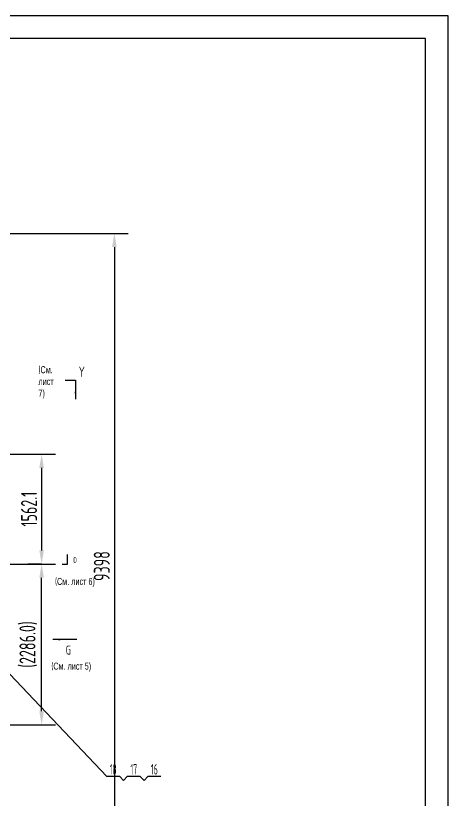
# Model space of a CAD drawing. Header units: millimetres. Extents: x 0 to 27300, y -12741 to 19305.
# Drawn here: x 21152 to 27300, y 8157 to 19305 of the extents above; entities that cross this region are included whole.
import ezdxf
from ezdxf.enums import TextEntityAlignment as Align

# ---------------------------------------------------------------- set-up
doc = ezdxf.new("R2010")
doc.units = ezdxf.units.MM
doc.header["$LTSCALE"] = 650
for name, color, linetype in [('01', 7, 'Continuous'), ('02', 1, 'Continuous'), ('08', 1, 'Continuous'), ('11', 3, 'Continuous')]:
    doc.layers.add(name, color=color, linetype=linetype)
doc.styles.get("Standard").update_dxf_attribs({"font": 'isocp', "width": 0.707, "bigfont": 'intecad.shx'})
doc.dimstyles.new('INTE', dxfattribs={"dimscale": 65, "dimtxt": 3.5, "dimasz": 3, "dimexe": 3, "dimexo": 0, "dimgap": 1, "dimtad": 1, "dimdsep": 46, "dimtxsty": 'Standard', "dimcen": 0, "dimclrd": 1, "dimclre": 1, "dimclrt": 3, "dimadec": 0, "dimazin": 0, "dimtfac": 1, "dimtmove": 0, "dimatfit": 0, "dimfxl": 1, "dimarcsym": 0})

# ---------------------------------------------------------------- blocks, each defined once
blk = doc.blocks.new('*D419')
at = {"layer": '08', "color": 1, "lineweight": -2}
for p, q in [((21521, 11513), (21326, 11513)), ((21521, 9422), (21521, 11318)), ((20802, 9227), (21716, 9227))]:
    blk.add_line(p, q, dxfattribs=at)
at = {"layer": '08', "color": 1}
for points in [[(21488, 11318), (21553, 11318), (21521, 11513)], [(21488, 9422), (21553, 9422), (21521, 9227)]]:
    blk.add_solid(points, dxfattribs=at)
at = {"layer": 'Defpoints', "color": 0}
for p in [(21521, 11513), (21521, 11513), (20802, 9227)]:
    blk.add_point(p, dxfattribs=at)
at = {"layer": '08', "color": 3, "insert": (21331, 10370), "char_height": 227.5, "attachment_point": 5, "rotation": 90}
blk.add_mtext('(2286.0)', dxfattribs=at)
blk = doc.blocks.new('*D420')
at = {"layer": '08', "color": 1, "lineweight": -2}
for p, q in [((20079, 13075), (21716, 13075)), ((21521, 12880), (21521, 11708)), ((20998, 11513), (21716, 11513))]:
    blk.add_line(p, q, dxfattribs=at)
at = {"layer": '08', "color": 1}
for points in [[(21488, 12880), (21553, 12880), (21521, 13075)], [(21488, 11708), (21553, 11708), (21521, 11513)]]:
    blk.add_solid(points, dxfattribs=at)
at = {"layer": 'Defpoints', "color": 0}
for p in [(20079, 13075), (20998, 11513), (21521, 11513)]:
    blk.add_point(p, dxfattribs=at)
at = {"layer": '08', "color": 3, "insert": (21342, 12294), "char_height": 227.5, "attachment_point": 5, "rotation": 90}
blk.add_mtext('1562.1', dxfattribs=at)
blk = doc.blocks.new('*D433')
at = {"layer": '08', "color": 1, "lineweight": -2}
for p, q in [((20557, 16212), (22750, 16212)), ((22555, 16017), (22555, 7009)), ((20525, 6814), (22750, 6814))]:
    blk.add_line(p, q, dxfattribs=at)
at = {"layer": '08', "color": 1}
for points in [[(22522, 16017), (22587, 16017), (22555, 16212)], [(22522, 7009), (22587, 7009), (22555, 6814)]]:
    blk.add_solid(points, dxfattribs=at)
at = {"layer": 'Defpoints', "color": 0}
for p in [(20557, 16212), (20525, 6814), (22555, 6814)]:
    blk.add_point(p, dxfattribs=at)
at = {"layer": '08', "color": 3, "insert": (22376, 11485), "char_height": 227.5, "attachment_point": 5, "rotation": 90}
blk.add_mtext('9398', dxfattribs=at)
blk = doc.blocks.new('*U543')
at = {"layer": '01'}
for points in [[(415, 292), (25, 292)], [(415, 5), (415, 292)]]:
    blk.add_lwpolyline(points, dxfattribs=at)
at = {"layer": '02'}
for points in [[(420, 297), (0, 297)], [(420, 0), (420, 297)]]:
    blk.add_lwpolyline(points, dxfattribs=at)

msp = doc.modelspace()

# ---------------------------------------------------------------- linework, layer by layer
at = {"layer": '01'}
for p, q in [((21853.194, 14126.529), (22003.194, 14126.529)), ((21813.918, 11512.721), (21888.918, 11512.721))]:
    msp.add_line(p, q, dxfattribs=at)
at = {"layer": '02'}
for p, q in [((22003.194, 14126.529), (22003.194, 13856.529)), ((21888.918, 11512.721), (21888.918, 11647.721)), ((20668.388, 10368.259), (22445.366, 8492.727)), ((22023.047, 10441.829), (21681.047, 10441.829)), ((22631.366, 8492.727), (22445.366, 8492.727)), ((22684.399, 8439.694), (22631.366, 8492.727)), ((22737.432, 8492.727), (22684.399, 8439.694)), ((22923.432, 8492.727), (22737.432, 8492.727)), ((22976.465, 8439.694), (22923.432, 8492.727)), ((23029.498, 8492.727), (22976.465, 8439.694)), ((23215.498, 8492.727), (23029.498, 8492.727))]:
    msp.add_line(p, q, dxfattribs=at)
for points in [[(22003.194, 13856.529, 0, 27, 0), (22003.194, 13964.529, 0, 0, 0)], [(21888.918, 11647.721, 0, 13.5, 0), (21888.918, 11593.721, 0, 0, 0)], [(21789.047, 10441.829, 27, 0, 0), (21681.047, 10441.829, 0, 0, 0)]]:
    msp.add_lwpolyline(points, format="xyseb", dxfattribs=at)

# ---------------------------------------------------------------- block references
at = {"layer": '11', "xscale": 65, "yscale": 65, "zscale": 65}
msp.add_blockref('*U543', (0, 0), dxfattribs=at)

# ---------------------------------------------------------------- texts
at = {"layer": '11', "width": 0.707}
for s, height, p in [('Y', 147, (22049.453, 14126.529)), ('D', 73.5, (21971.674, 11512.721)), ('G', 126, (21864.465, 10190.126))]:
    msp.add_text(s, height=height, dxfattribs=at).set_placement(p, align=Align.BOTTOM_LEFT)
at = {"layer": '11'}
for s, width, p, p2 in [('18', 0.606, (22491.123, 8522.727), (22585.609, 8522.727)), ('17', 0.606, (22783.189, 8522.727), (22877.675, 8522.727)), ('16', 0.610556, (23072.651, 8522.727), (23172.345, 8522.727))]:
    msp.add_text(s, height=148.4924, dxfattribs=dict(at, width=width)).set_placement(p, p2, align=Align.FIT)
at = {"layer": '11', "char_height": 100, "attachment_point": 1}
for s, insert, width in [('{\\Fisocp,intecad|c204;(\\fArial|b0|i0|c204|p34;См. лист 7)}', (21475.644, 14324.737), 5.2262), ('{\\Fisocp,intecad|c204;(\\fArial|b0|i0|c204|p34;См. лист 6)}', (21710.661, 11316.673), 574.8827)]:
    msp.add_mtext(s, dxfattribs=dict(at, insert=insert, width=width))
at = {"layer": '11', "insert": (21658.371, 10113.172), "char_height": 100, "attachment_point": 1}
msp.add_mtext('{\\Fisocp,intecad|c204;(\\fArial|b0|i0|c204|p34;См. лист 5)}', dxfattribs=at)

# ---------------------------------------------------------------- dimensions: what is measured, and where the dimension line sits
at = {"layer": '08'}
dim = msp.add_linear_dim(base=(22554.853, 6813.711), p1=(20556.587, 16211.711), p2=(20525.082, 6813.711), angle=90, dimstyle='INTE', dxfattribs=at)
dim.commit()
dim.dimension.update_dxf_attribs({"geometry": '*D433', "text_midpoint": (22554.853, 11484.772), "dimtype": 160})
dim = msp.add_linear_dim(base=(21520.743, 11512.721), p1=(20079.485, 13074.821), p2=(20998.09, 11512.721), angle=90, dimstyle='INTE', dxfattribs=at)
dim.commit()
dim.dimension.update_dxf_attribs({"geometry": '*D420', "text_midpoint": (21341.971, 12293.771)})
dim = msp.add_linear_dim(base=(21520.743, 11512.721), p1=(20801.573, 9226.721), p2=(21520.743, 11512.721), angle=90, text='(2286.0)', dimstyle='INTE', dxfattribs=at)
dim.commit()
dim.dimension.update_dxf_attribs({"geometry": '*D419', "text_midpoint": (21330.618, 10369.721)})

doc.saveas('drawing.dxf')
